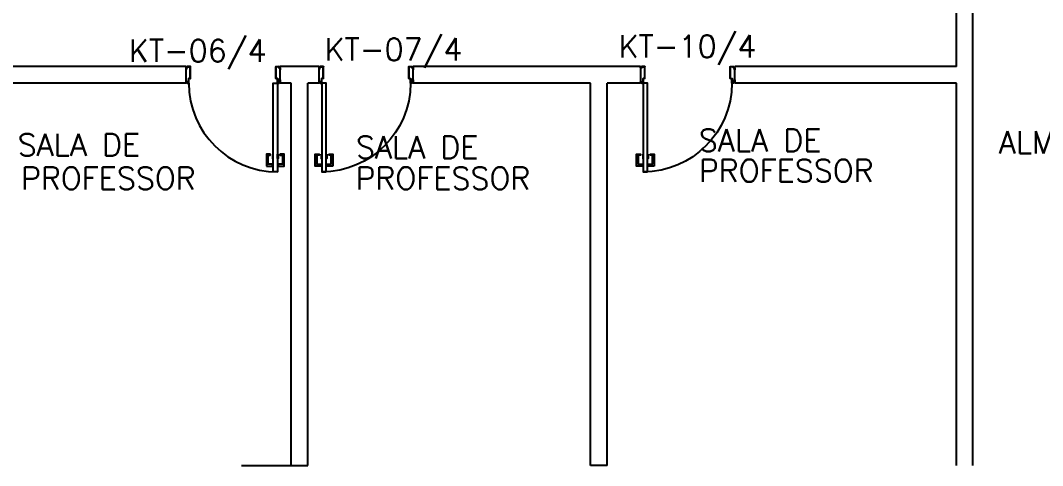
# Model space of a CAD drawing. Header units: millimetres. Extents: x 2686 to 2939, y 1294 to 1441.
# Drawn here: x 2807.68 to 2816.9, y 1422.52 to 1426.54 of the extents above; entities that cross this region are included whole.
import ezdxf

# ---------------------------------------------------------------- set-up
doc = ezdxf.new("R2010")
doc.units = ezdxf.units.MM
for name, color, linetype in [('AR-ALV', 2, 'Continuous'), ('AR-PORTA', 1, 'Continuous'), ('ENDEREÇO', 2, 'Continuous'), ('maçaneta', 1, 'Continuous'), ('mov', 1, 'Continuous'), ('PM-PERFIL U-C', 2, 'Continuous'), ('pm1', 2, 'Continuous'), ('TEXTO', 2, 'Continuous')]:
    doc.layers.add(name, color=color, linetype=linetype)
doc.styles.add('UNB-100', font='simplex.shx', dxfattribs={"height": 0.2})
doc.styles.add('UNB1-100', font='simplex.shx', dxfattribs={"height": 0.2})

# ---------------------------------------------------------------- blocks, each defined once
blk = doc.blocks.new('PM3')
at = {"layer": 'maçaneta'}
for points in [[(0.02, 0.825), (-0.035, 0.825), (-0.035, 0.715), (0, 0.715), (0, 0.725), (-0.02, 0.725), (-0.02, 0.8035, -0.414214), (-0.0185, 0.805), (0.02, 0.805)], [(0.125, 0.825), (0.07, 0.825), (0.07, 0.805), (0.1085, 0.805, -0.414214), (0.11, 0.8035), (0.11, 0.725), (0.09, 0.725), (0.09, 0.715), (0.125, 0.715)]]:
    blk.add_lwpolyline(points, format="xyb", close=True, dxfattribs=at)
for points in [[(0.02, 0.715), (0.02, 0.755), (0.025, 0.755), (0.025, 0.715)], [(0.07, 0.715), (0.07, 0.755), (0.065, 0.755), (0.065, 0.715)]]:
    blk.add_lwpolyline(points, close=True, dxfattribs=at)
at = {"layer": 'mov'}
blk.add_arc((0.025, 0.075), 0.8, 0, 90, dxfattribs=at)
at = {"layer": 'PM-PERFIL U-C'}
for p, q in [((0, 0.045), (0, 0.0635)), ((0.002, 0.045), (0, 0.045)), ((0.0015, 0.065), (0.01, 0.065)), ((0.002, 0.063), (0.002, 0.045)), ((0.0105, 0.063), (0.002, 0.063)), ((0.01, 0.065), (0.01, 0.0735)), ((0.0115, 0.075), (0.0235, 0.075)), ((0.012, 0.073), (0.012, 0.0645)), ((0.023, 0.073), (0.012, 0.073)), ((0.023, 0.0335), (0.023, 0.073)), ((0.038, 0.032), (0.0245, 0.032)), ((0.025, 0.0735), (0.025, 0.034)), ((0.0385, 0.034), (0.025, 0.034)), ((0.038, 0.032), (0.038, -0.073)), ((0.04, 0.0325), (0.04, -0.0735)), ((0.81, 0.0325), (0.81, -0.0735)), ((0.8115, 0.034), (0.825, 0.034)), ((0.812, 0.032), (0.8255, 0.032)), ((0.812, 0.032), (0.812, -0.073)), ((0.825, 0.0735), (0.825, 0.034)), ((0.8385, 0.075), (0.8265, 0.075)), ((0.827, 0.073), (0.838, 0.073)), ((0.827, 0.0335), (0.827, 0.073)), ((0.838, 0.073), (0.838, 0.0645)), ((0.8395, 0.063), (0.848, 0.063)), ((0.84, 0.065), (0.84, 0.0735)), ((0.8485, 0.065), (0.84, 0.065)), ((0.848, 0.063), (0.848, 0.045)), ((0.848, 0.045), (0.85, 0.045)), ((0.85, 0.045), (0.85, 0.0635)), ((0, -0.045), (0.002, -0.045)), ((0, -0.0635), (0, -0.045)), ((0.01, -0.065), (0.0015, -0.065)), ((0.002, -0.045), (0.002, -0.063)), ((0.002, -0.063), (0.0105, -0.063)), ((0.01, -0.0735), (0.01, -0.065)), ((0.0385, -0.075), (0.0115, -0.075)), ((0.012, -0.0645), (0.012, -0.073)), ((0.012, -0.073), (0.038, -0.073)), ((0.8115, -0.075), (0.8385, -0.075)), ((0.838, -0.073), (0.812, -0.073)), ((0.838, -0.0645), (0.838, -0.073)), ((0.848, -0.063), (0.8395, -0.063)), ((0.84, -0.0735), (0.84, -0.065)), ((0.84, -0.065), (0.8485, -0.065)), ((0.85, -0.045), (0.848, -0.045)), ((0.848, -0.045), (0.848, -0.063)), ((0.85, -0.0635), (0.85, -0.045))]:
    blk.add_line(p, q, dxfattribs=at)
for centre, start, end in [((0.0015, 0.0635), 90, 180), ((0.0115, 0.0735), 90, 180), ((0.0105, 0.0645), 270, 0), ((0.0245, 0.0335), 180, 270), ((0.0235, 0.0735), 360, 90), ((0.0385, 0.0325), 0, 90), ((0.8115, 0.0325), 90, 180), ((0.8265, 0.0735), 90, 180), ((0.8255, 0.0335), 270, 0), ((0.8395, 0.0645), 180, 270), ((0.8385, 0.0735), 0, 90), ((0.8485, 0.0635), 0, 90), ((0.0015, -0.0635), 180, 270), ((0.0115, -0.0735), 180, 270), ((0.0105, -0.0645), 0, 90), ((0.0385, -0.0735), 269.93864, 0), ((0.8115, -0.0735), 180, 270.06136), ((0.8395, -0.0645), 90, 180), ((0.8385, -0.0735), 270, 0), ((0.8485, -0.0635), 270, 0)]:
    blk.add_arc(centre, 0.0015, start, end, dxfattribs=at)
at = {"layer": 'pm1'}
blk.add_lwpolyline([(0.065, 0.875), (0.065, 0.075), (0.025, 0.075), (0.025, 0.875)], close=True, dxfattribs=at)

msp = doc.modelspace()

# ---------------------------------------------------------------- linework, layer by layer
at = {"layer": 'AR-ALV'}
for p, q in [((2816.2707, 1422.5249), (2816.2707, 1428.3749)), ((2816.1207, 1426.1249), (2816.1207, 1427.1749)), ((2809.1707, 1426.1249), (2806.9707, 1426.1249)), ((2809.1707, 1425.9749), (2809.1707, 1426.1249)), ((2810.3707, 1426.1249), (2810.0207, 1426.1249)), ((2810.0207, 1425.9749), (2810.0207, 1426.1249)), ((2810.3707, 1425.9749), (2810.3707, 1426.1249)), ((2811.2207, 1425.9749), (2811.2207, 1426.1249)), ((2813.2707, 1426.1249), (2811.2207, 1426.1249)), ((2813.2707, 1426.1249), (2813.2707, 1425.9749)), ((2816.1207, 1426.1249), (2814.1207, 1426.1249)), ((2814.1207, 1425.9749), (2814.1207, 1426.1249)), ((2809.1707, 1425.9749), (2806.9707, 1425.9749)), ((2810.1207, 1425.9749), (2810.0207, 1425.9749)), ((2810.1207, 1422.5249), (2810.1207, 1425.9749)), ((2810.2707, 1422.5249), (2810.2707, 1425.9749)), ((2810.3707, 1425.9749), (2810.2707, 1425.9749)), ((2812.8207, 1425.9749), (2811.2207, 1425.9749)), ((2812.8207, 1422.5249), (2812.8207, 1425.9749)), ((2813.2707, 1425.9749), (2812.9707, 1425.9749)), ((2812.9707, 1422.5249), (2812.9707, 1425.9749)), ((2816.1207, 1425.9749), (2814.1207, 1425.9749)), ((2816.1207, 1422.5249), (2816.1207, 1425.9749)), ((2809.6707, 1422.5249), (2810.2707, 1422.5249)), ((2812.9707, 1422.5249), (2812.8207, 1422.5249))]:
    msp.add_line(p, q, dxfattribs=at)

# ---------------------------------------------------------------- block references
at = {"layer": 'AR-PORTA', "rotation": 180}
msp.add_blockref('PM3', (2810.0207, 1426.0499), dxfattribs=at)
at = {"layer": 'AR-PORTA', "xscale": -1, "rotation": 180}
for p in [(2810.3707, 1426.0499), (2813.2707, 1426.0499)]:
    msp.add_blockref('PM3', p, dxfattribs=at)

# ---------------------------------------------------------------- texts
at = {"layer": 'ENDEREÇO', "style": 'UNB1-100'}
for s, p in [('KT-06/4', (2808.655, 1426.1676)), ('KT-07/4', (2810.4216, 1426.1798)), ('KT-10/4', (2813.0743, 1426.2072))]:
    msp.add_text(s, height=0.2, dxfattribs=at).set_placement(p)
at = {"layer": 'TEXTO', "style": 'UNB-100'}
for s, p in [('SALA DE', (2813.7975, 1425.3595)), ('ALMOXARIFADO', (2816.5038, 1425.3412)), ('SALA DE', (2807.6512, 1425.319)), ('SALA DE', (2810.7036, 1425.2965)), ('PROFESSOR', (2813.7977, 1425.0853)), ('PROFESSOR', (2807.6812, 1425.017)), ('PROFESSOR', (2810.7, 1425.017))]:
    msp.add_text(s, height=0.2, dxfattribs=at).set_placement(p)

doc.saveas('drawing.dxf')
